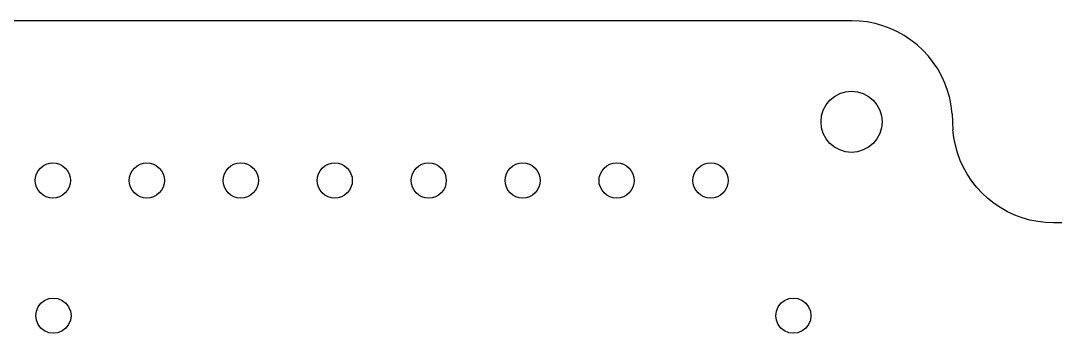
# Model space of a CAD drawing. Extents: x -207 to 207, y -72 to 72.
# Drawn here: x 2.6 to 102.7, y 42.1 to 72.3 of the extents above; entities that cross this region are included whole.
import ezdxf

# ---------------------------------------------------------------- set-up
doc = ezdxf.new("R2010")
doc.units = 0
doc.layers.get('0').update_dxf_attribs({"linetype": 'CONTINUOUS'})

msp = doc.modelspace()

# ---------------------------------------------------------------- linework, layer by layer
for p, q in [((82.96, 72.28), (-80.69, 72.28)), ((83.73, 72.25), (82.96, 72.28)), ((84.49, 72.16), (83.73, 72.25)), ((85.25, 72.01), (84.49, 72.16)), ((85.98, 71.8), (85.25, 72.01)), ((86.7, 71.54), (85.98, 71.8)), ((87.4, 71.22), (86.7, 71.54)), ((88.07, 70.84), (87.4, 71.22)), ((88.71, 70.41), (88.07, 70.84)), ((89.31, 69.94), (88.71, 70.41)), ((89.87, 69.42), (89.31, 69.94)), ((90.4, 68.85), (89.87, 69.42)), ((90.87, 68.25), (90.4, 68.85)), ((91.3, 67.61), (90.87, 68.25)), ((91.67, 66.94), (91.3, 67.61)), ((91.99, 66.25), (91.67, 66.94)), ((92.26, 65.53), (91.99, 66.25)), ((81.32, 64.96), (81.83, 65.24)), ((81.83, 65.24), (82.39, 65.4)), ((82.39, 65.4), (82.96, 65.46)), ((82.96, 65.46), (83.54, 65.4)), ((83.54, 65.4), (84.09, 65.24)), ((84.09, 65.24), (84.61, 64.96)), ((92.47, 64.79), (92.26, 65.53)), ((80.23, 63.64), (80.51, 64.15)), ((80.51, 64.15), (80.87, 64.6)), ((80.87, 64.6), (81.32, 64.96)), ((84.61, 64.96), (85.05, 64.6)), ((85.05, 64.6), (85.42, 64.15)), ((85.42, 64.15), (85.69, 63.64)), ((92.62, 64.04), (92.47, 64.79)), ((80.01, 62.51), (80.07, 63.08)), ((80.07, 63.08), (80.23, 63.64)), ((85.69, 63.64), (85.86, 63.08)), ((85.86, 63.08), (85.92, 62.51)), ((92.71, 63.27), (92.62, 64.04)), ((92.71, 63.27), (92.77, 61.74)), ((80.07, 61.93), (80.01, 62.51)), ((85.92, 62.51), (85.86, 61.93)), ((80.23, 61.38), (80.07, 61.93)), ((80.51, 60.87), (80.23, 61.38)), ((85.69, 61.38), (85.42, 60.87)), ((85.86, 61.93), (85.69, 61.38)), ((92.86, 60.98), (92.77, 61.74)), ((80.87, 60.42), (80.51, 60.87)), ((81.32, 60.05), (80.87, 60.42)), ((85.05, 60.42), (84.61, 60.05)), ((85.42, 60.87), (85.05, 60.42)), ((93.01, 60.23), (92.86, 60.98)), ((93.22, 59.49), (93.01, 60.23)), ((81.83, 59.78), (81.32, 60.05)), ((82.39, 59.61), (81.83, 59.78)), ((82.96, 59.55), (82.39, 59.61)), ((83.54, 59.61), (82.96, 59.55)), ((84.09, 59.78), (83.54, 59.61)), ((84.61, 60.05), (84.09, 59.78)), ((93.48, 58.77), (93.22, 59.49)), ((4.48, 58.03), (4.74, 58.24)), ((4.74, 58.24), (5.03, 58.4)), ((5.03, 58.4), (5.35, 58.5)), ((5.35, 58.5), (5.68, 58.53)), ((5.68, 58.53), (6.02, 58.5)), ((6.02, 58.5), (6.33, 58.4)), ((6.33, 58.4), (6.63, 58.24)), ((6.63, 58.24), (6.89, 58.03)), ((13.57, 58.03), (13.83, 58.24)), ((13.83, 58.24), (14.12, 58.4)), ((14.12, 58.4), (14.44, 58.5)), ((14.44, 58.5), (14.77, 58.53)), ((14.77, 58.53), (15.11, 58.5)), ((15.11, 58.5), (15.43, 58.4)), ((15.43, 58.4), (15.72, 58.24)), ((15.72, 58.24), (15.98, 58.03)), ((22.66, 58.03), (22.92, 58.24)), ((22.92, 58.24), (23.21, 58.4)), ((23.21, 58.4), (23.53, 58.5)), ((23.53, 58.5), (23.87, 58.53)), ((23.87, 58.53), (24.2, 58.5)), ((24.2, 58.5), (24.52, 58.4)), ((24.52, 58.4), (24.81, 58.24)), ((24.81, 58.24), (25.07, 58.03)), ((31.75, 58.03), (32.01, 58.24)), ((32.01, 58.24), (32.31, 58.4)), ((32.31, 58.4), (32.63, 58.5)), ((32.63, 58.5), (32.96, 58.53)), ((32.96, 58.53), (33.29, 58.5)), ((33.29, 58.5), (33.61, 58.4)), ((33.61, 58.4), (33.91, 58.24)), ((33.91, 58.24), (34.16, 58.03)), ((40.84, 58.03), (41.1, 58.24)), ((41.1, 58.24), (41.4, 58.4)), ((41.4, 58.4), (41.72, 58.5)), ((41.72, 58.5), (42.05, 58.53)), ((42.05, 58.53), (42.38, 58.5)), ((42.38, 58.5), (42.7, 58.4)), ((42.7, 58.4), (43, 58.24)), ((43, 58.24), (43.26, 58.03)), ((49.94, 58.03), (50.19, 58.24)), ((50.19, 58.24), (50.49, 58.4)), ((50.49, 58.4), (50.81, 58.5)), ((50.81, 58.5), (51.14, 58.53)), ((51.14, 58.53), (51.47, 58.5)), ((51.47, 58.5), (51.79, 58.4)), ((51.79, 58.4), (52.09, 58.24)), ((52.09, 58.24), (52.35, 58.03)), ((59.03, 58.03), (59.29, 58.24)), ((59.29, 58.24), (59.58, 58.4)), ((59.58, 58.4), (59.9, 58.5)), ((59.9, 58.5), (60.23, 58.53)), ((60.23, 58.53), (60.57, 58.5)), ((60.57, 58.5), (60.89, 58.4)), ((60.89, 58.4), (61.18, 58.24)), ((61.18, 58.24), (61.44, 58.03)), ((68.12, 58.03), (68.38, 58.24)), ((68.38, 58.24), (68.67, 58.4)), ((68.67, 58.4), (68.99, 58.5)), ((68.99, 58.5), (69.33, 58.53)), ((69.33, 58.53), (69.66, 58.5)), ((69.66, 58.5), (69.98, 58.4)), ((69.98, 58.4), (70.27, 58.24)), ((70.27, 58.24), (70.53, 58.03)), ((93.8, 58.07), (93.48, 58.77)), ((94.18, 57.4), (93.8, 58.07)), ((3.98, 56.82), (4.01, 57.16)), ((4.01, 57.16), (4.11, 57.48)), ((4.11, 57.48), (4.27, 57.77)), ((4.27, 57.77), (4.48, 58.03)), ((6.89, 58.03), (7.1, 57.77)), ((7.1, 57.77), (7.26, 57.48)), ((7.26, 57.48), (7.35, 57.16)), ((7.35, 57.16), (7.39, 56.82)), ((13.07, 56.82), (13.1, 57.16)), ((13.1, 57.16), (13.2, 57.48)), ((13.2, 57.48), (13.36, 57.77)), ((13.36, 57.77), (13.57, 58.03)), ((15.98, 58.03), (16.19, 57.77)), ((16.19, 57.77), (16.35, 57.48)), ((16.35, 57.48), (16.45, 57.16)), ((16.45, 57.16), (16.48, 56.82)), ((22.16, 56.82), (22.19, 57.16)), ((22.19, 57.16), (22.29, 57.48)), ((22.29, 57.48), (22.45, 57.77)), ((22.45, 57.77), (22.66, 58.03)), ((25.07, 58.03), (25.28, 57.77)), ((25.28, 57.77), (25.44, 57.48)), ((25.44, 57.48), (25.54, 57.16)), ((25.54, 57.16), (25.57, 56.82)), ((31.25, 56.82), (31.29, 57.16)), ((31.29, 57.16), (31.38, 57.48)), ((31.38, 57.48), (31.54, 57.77)), ((31.54, 57.77), (31.75, 58.03)), ((34.16, 58.03), (34.38, 57.77)), ((34.38, 57.77), (34.53, 57.48)), ((34.53, 57.48), (34.63, 57.16)), ((34.63, 57.16), (34.66, 56.82)), ((40.35, 56.82), (40.38, 57.16)), ((40.38, 57.16), (40.48, 57.48)), ((40.48, 57.48), (40.63, 57.77)), ((40.63, 57.77), (40.84, 58.03)), ((43.26, 58.03), (43.47, 57.77)), ((43.47, 57.77), (43.63, 57.48)), ((43.63, 57.48), (43.72, 57.16)), ((43.72, 57.16), (43.75, 56.82)), ((49.44, 56.82), (49.47, 57.16)), ((49.47, 57.16), (49.57, 57.48)), ((49.57, 57.48), (49.72, 57.77)), ((49.72, 57.77), (49.94, 58.03)), ((52.35, 58.03), (52.56, 57.77)), ((52.56, 57.77), (52.72, 57.48)), ((52.72, 57.48), (52.81, 57.16)), ((52.81, 57.16), (52.85, 56.82)), ((58.53, 56.82), (58.56, 57.16)), ((58.56, 57.16), (58.66, 57.48)), ((58.66, 57.48), (58.82, 57.77)), ((58.82, 57.77), (59.03, 58.03)), ((61.44, 58.03), (61.65, 57.77)), ((61.65, 57.77), (61.81, 57.48)), ((61.81, 57.48), (61.91, 57.16)), ((61.91, 57.16), (61.94, 56.82)), ((67.62, 56.82), (67.65, 57.16)), ((67.65, 57.16), (67.75, 57.48)), ((67.75, 57.48), (67.91, 57.77)), ((67.91, 57.77), (68.12, 58.03)), ((70.53, 58.03), (70.74, 57.77)), ((70.74, 57.77), (70.9, 57.48)), ((70.9, 57.48), (71, 57.16)), ((71, 57.16), (71.03, 56.82)), ((94.6, 56.76), (94.18, 57.4)), ((4.01, 56.49), (3.98, 56.82)), ((4.11, 56.17), (4.01, 56.49)), ((4.27, 55.88), (4.11, 56.17)), ((7.26, 56.17), (7.1, 55.88)), ((7.35, 56.49), (7.26, 56.17)), ((7.39, 56.82), (7.35, 56.49)), ((13.1, 56.49), (13.07, 56.82)), ((13.2, 56.17), (13.1, 56.49)), ((13.36, 55.88), (13.2, 56.17)), ((16.35, 56.17), (16.19, 55.88)), ((16.45, 56.49), (16.35, 56.17)), ((16.48, 56.82), (16.45, 56.49)), ((22.19, 56.49), (22.16, 56.82)), ((22.29, 56.17), (22.19, 56.49)), ((22.45, 55.88), (22.29, 56.17)), ((25.44, 56.17), (25.28, 55.88)), ((25.54, 56.49), (25.44, 56.17)), ((25.57, 56.82), (25.54, 56.49)), ((31.29, 56.49), (31.25, 56.82)), ((31.38, 56.17), (31.29, 56.49)), ((31.54, 55.88), (31.38, 56.17)), ((34.53, 56.17), (34.38, 55.88)), ((34.63, 56.49), (34.53, 56.17)), ((34.66, 56.82), (34.63, 56.49)), ((40.38, 56.49), (40.35, 56.82)), ((40.48, 56.17), (40.38, 56.49)), ((40.63, 55.88), (40.48, 56.17)), ((43.63, 56.17), (43.47, 55.88)), ((43.72, 56.49), (43.63, 56.17)), ((43.75, 56.82), (43.72, 56.49)), ((49.47, 56.49), (49.44, 56.82)), ((49.57, 56.17), (49.47, 56.49)), ((49.72, 55.88), (49.57, 56.17)), ((52.72, 56.17), (52.56, 55.88)), ((52.81, 56.49), (52.72, 56.17)), ((52.85, 56.82), (52.81, 56.49)), ((58.56, 56.49), (58.53, 56.82)), ((58.66, 56.17), (58.56, 56.49)), ((58.82, 55.88), (58.66, 56.17)), ((61.81, 56.17), (61.65, 55.88)), ((61.91, 56.49), (61.81, 56.17)), ((61.94, 56.82), (61.91, 56.49)), ((67.65, 56.49), (67.62, 56.82)), ((67.75, 56.17), (67.65, 56.49)), ((67.91, 55.88), (67.75, 56.17)), ((70.9, 56.17), (70.74, 55.88)), ((71, 56.49), (70.9, 56.17)), ((71.03, 56.82), (71, 56.49)), ((95.08, 56.16), (94.6, 56.76)), ((95.6, 55.6), (95.08, 56.16)), ((4.48, 55.62), (4.27, 55.88)), ((4.74, 55.41), (4.48, 55.62)), ((5.03, 55.25), (4.74, 55.41)), ((5.35, 55.15), (5.03, 55.25)), ((5.68, 55.12), (5.35, 55.15)), ((6.02, 55.15), (5.68, 55.12)), ((6.33, 55.25), (6.02, 55.15)), ((6.63, 55.41), (6.33, 55.25)), ((6.89, 55.62), (6.63, 55.41)), ((7.1, 55.88), (6.89, 55.62)), ((13.57, 55.62), (13.36, 55.88)), ((13.83, 55.41), (13.57, 55.62)), ((14.12, 55.25), (13.83, 55.41)), ((14.44, 55.15), (14.12, 55.25)), ((14.77, 55.12), (14.44, 55.15)), ((15.11, 55.15), (14.77, 55.12)), ((15.43, 55.25), (15.11, 55.15)), ((15.72, 55.41), (15.43, 55.25)), ((15.98, 55.62), (15.72, 55.41)), ((16.19, 55.88), (15.98, 55.62)), ((22.66, 55.62), (22.45, 55.88)), ((22.92, 55.41), (22.66, 55.62)), ((23.21, 55.25), (22.92, 55.41)), ((23.53, 55.15), (23.21, 55.25)), ((23.87, 55.12), (23.53, 55.15)), ((24.2, 55.15), (23.87, 55.12)), ((24.52, 55.25), (24.2, 55.15)), ((24.81, 55.41), (24.52, 55.25)), ((25.07, 55.62), (24.81, 55.41)), ((25.28, 55.88), (25.07, 55.62)), ((31.75, 55.62), (31.54, 55.88)), ((32.01, 55.41), (31.75, 55.62)), ((32.31, 55.25), (32.01, 55.41)), ((32.63, 55.15), (32.31, 55.25)), ((32.96, 55.12), (32.63, 55.15)), ((33.29, 55.15), (32.96, 55.12)), ((33.61, 55.25), (33.29, 55.15)), ((33.91, 55.41), (33.61, 55.25)), ((34.16, 55.62), (33.91, 55.41)), ((34.38, 55.88), (34.16, 55.62)), ((40.84, 55.62), (40.63, 55.88)), ((41.1, 55.41), (40.84, 55.62)), ((41.4, 55.25), (41.1, 55.41)), ((41.72, 55.15), (41.4, 55.25)), ((42.05, 55.12), (41.72, 55.15)), ((42.38, 55.15), (42.05, 55.12)), ((42.7, 55.25), (42.38, 55.15)), ((43, 55.41), (42.7, 55.25)), ((43.26, 55.62), (43, 55.41)), ((43.47, 55.88), (43.26, 55.62)), ((49.94, 55.62), (49.72, 55.88)), ((50.19, 55.41), (49.94, 55.62)), ((50.49, 55.25), (50.19, 55.41)), ((50.81, 55.15), (50.49, 55.25)), ((51.14, 55.12), (50.81, 55.15)), ((51.47, 55.15), (51.14, 55.12)), ((51.79, 55.25), (51.47, 55.15)), ((52.09, 55.41), (51.79, 55.25)), ((52.35, 55.62), (52.09, 55.41)), ((52.56, 55.88), (52.35, 55.62)), ((59.03, 55.62), (58.82, 55.88)), ((59.29, 55.41), (59.03, 55.62)), ((59.58, 55.25), (59.29, 55.41)), ((59.9, 55.15), (59.58, 55.25)), ((60.23, 55.12), (59.9, 55.15)), ((60.57, 55.15), (60.23, 55.12)), ((60.89, 55.25), (60.57, 55.15)), ((61.18, 55.41), (60.89, 55.25)), ((61.44, 55.62), (61.18, 55.41)), ((61.65, 55.88), (61.44, 55.62)), ((68.12, 55.62), (67.91, 55.88)), ((68.38, 55.41), (68.12, 55.62)), ((68.67, 55.25), (68.38, 55.41)), ((68.99, 55.15), (68.67, 55.25)), ((69.33, 55.12), (68.99, 55.15)), ((69.66, 55.15), (69.33, 55.12)), ((69.98, 55.25), (69.66, 55.15)), ((70.27, 55.41), (69.98, 55.25)), ((70.53, 55.62), (70.27, 55.41)), ((70.74, 55.88), (70.53, 55.62)), ((96.16, 55.07), (95.6, 55.6)), ((96.77, 54.6), (96.16, 55.07)), ((97.4, 54.17), (96.77, 54.6)), ((98.07, 53.8), (97.4, 54.17)), ((98.77, 53.48), (98.07, 53.8)), ((99.49, 53.21), (98.77, 53.48)), ((100.23, 53), (99.49, 53.21)), ((100.98, 52.85), (100.23, 53)), ((101.74, 52.76), (100.98, 52.85)), ((102.51, 52.73), (101.74, 52.76)), ((197.07, 52.73), (102.51, 52.73)), ((4.53, 44.96), (4.88, 45.23)), ((4.88, 45.23), (5.29, 45.4)), ((5.29, 45.4), (5.73, 45.46)), ((5.73, 45.46), (6.18, 45.4)), ((6.18, 45.4), (6.59, 45.23)), ((6.59, 45.23), (6.94, 44.96)), ((76.13, 44.96), (76.48, 45.23)), ((76.48, 45.23), (76.89, 45.4)), ((76.89, 45.4), (77.33, 45.46)), ((77.33, 45.46), (77.77, 45.4)), ((77.77, 45.4), (78.19, 45.23)), ((78.19, 45.23), (78.54, 44.96)), ((4.03, 43.75), (4.09, 44.2)), ((4.09, 44.2), (4.26, 44.61)), ((4.26, 44.61), (4.53, 44.96)), ((6.94, 44.96), (7.21, 44.61)), ((7.21, 44.61), (7.38, 44.2)), ((7.38, 44.2), (7.44, 43.75)), ((75.63, 43.75), (75.69, 44.2)), ((75.69, 44.2), (75.86, 44.61)), ((75.86, 44.61), (76.13, 44.96)), ((78.54, 44.96), (78.81, 44.61)), ((78.81, 44.61), (78.98, 44.2)), ((78.98, 44.2), (79.04, 43.75)), ((4.09, 43.31), (4.03, 43.75)), ((4.26, 42.9), (4.09, 43.31)), ((7.38, 43.31), (7.21, 42.9)), ((7.44, 43.75), (7.38, 43.31)), ((75.69, 43.31), (75.63, 43.75)), ((75.86, 42.9), (75.69, 43.31)), ((78.98, 43.31), (78.81, 42.9)), ((79.04, 43.75), (78.98, 43.31)), ((4.53, 42.55), (4.26, 42.9)), ((4.88, 42.28), (4.53, 42.55)), ((5.29, 42.11), (4.88, 42.28)), ((5.73, 42.05), (5.29, 42.11)), ((6.18, 42.11), (5.73, 42.05)), ((6.59, 42.28), (6.18, 42.11)), ((6.94, 42.55), (6.59, 42.28)), ((7.21, 42.9), (6.94, 42.55)), ((76.13, 42.55), (75.86, 42.9)), ((76.48, 42.28), (76.13, 42.55)), ((76.89, 42.11), (76.48, 42.28)), ((77.33, 42.05), (76.89, 42.11)), ((77.77, 42.11), (77.33, 42.05)), ((78.19, 42.28), (77.77, 42.11)), ((78.54, 42.55), (78.19, 42.28)), ((78.81, 42.9), (78.54, 42.55))]:
    msp.add_line(p, q)

doc.saveas('drawing.dxf')
